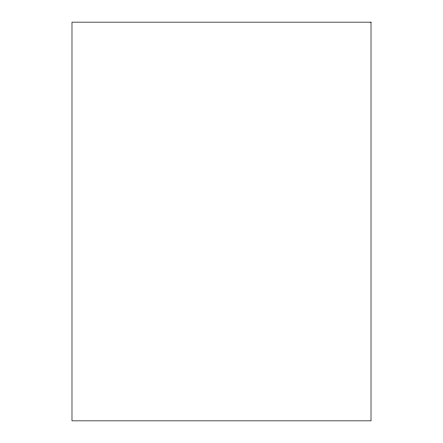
<?xml version="1.0" encoding="UTF-8"?>
<svg xmlns="http://www.w3.org/2000/svg" width="443" height="443" viewBox="0 0 443 443"><rect width="100%" height="100%" fill="white"/><g stroke="black" fill="none" stroke-linecap="round" stroke-linejoin="round"><path stroke-width="0.66" d="M371.012 22.15L71.987 22.15L71.987 420.85L371.012 420.85L371.012 22.15"/></g></svg>
